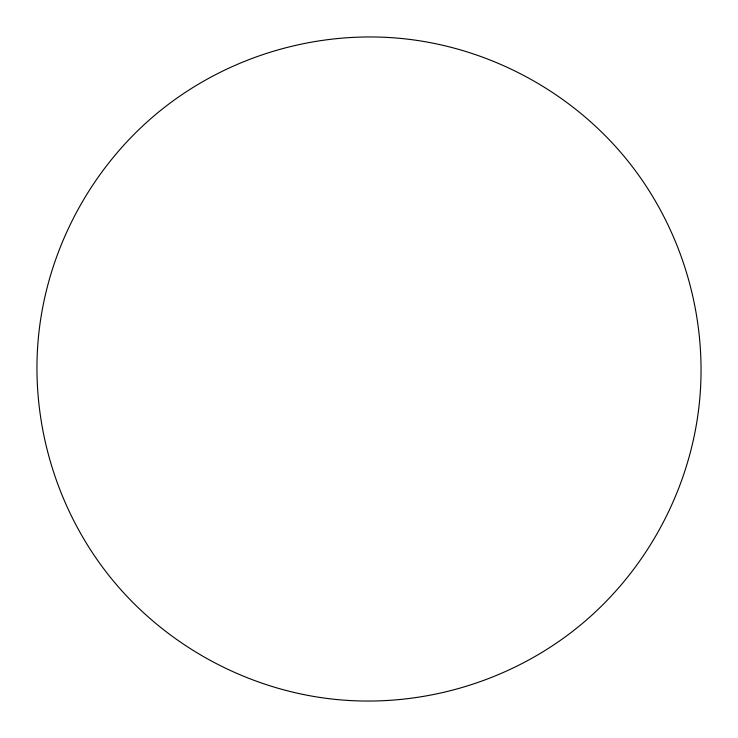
<?xml version="1.0" encoding="UTF-8"?>
<svg xmlns="http://www.w3.org/2000/svg" width="738" height="738" viewBox="0 0 738 738"><rect width="100%" height="100%" fill="white"/><g stroke="black" fill="none" stroke-linecap="round" stroke-linejoin="round"><path stroke-width="1.11" d="M38.496 336.445C29.981 423.142 57.038 512.329 112.287 579.681C167.563 647.005 249.758 690.934 336.445 699.504C423.142 708.019 512.329 680.962 579.681 625.713C647.005 570.437 690.934 488.242 699.504 401.555C708.019 314.858 680.962 225.671 625.713 158.319C570.437 90.995 488.242 47.066 401.555 38.496C314.858 29.981 225.671 57.038 158.319 112.287C90.995 167.563 47.066 249.758 38.496 336.445"/></g></svg>
